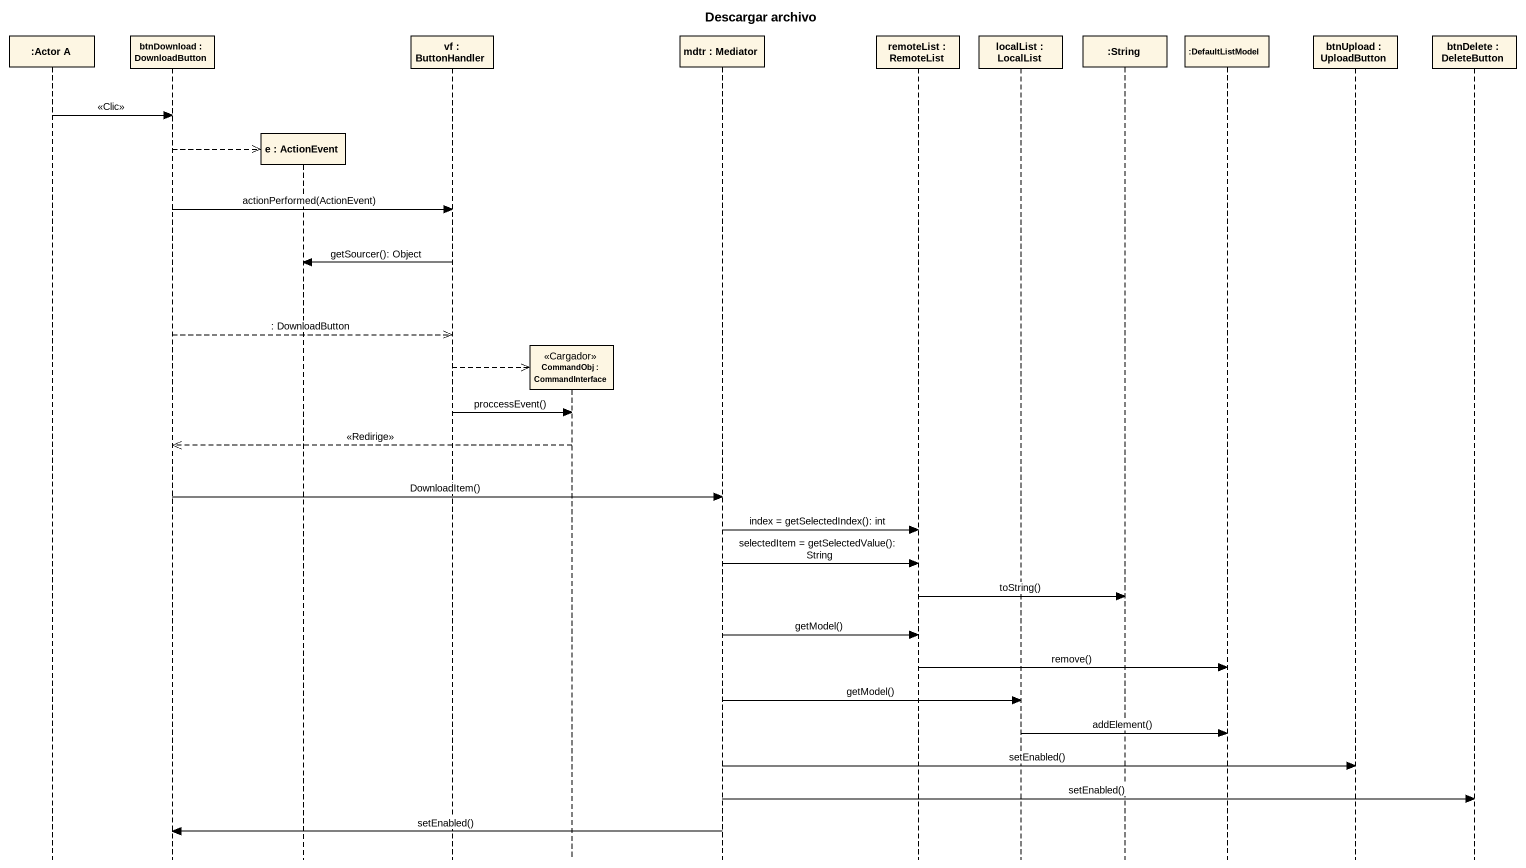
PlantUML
@startuml
title Descargar archivo
hide footbox
participant ":Actor A" as Actor_A
participant "btnDownload : DownloadButton" as btnDownload
participant "e : ActionEvent" as e
participant "vf : ButtonHandler" as vf
participant "CommandObj : CommandInterface" as CommandObj <<Cargador>>
participant "mdtr : Mediator" as mdtr
participant "remoteList : RemoteList" as remoteList
participant "localList : LocalList" as localList
participant ":String" as String
participant ":DefaultListModel" as DefaultListModel
participant "btnUpload : UploadButton" as btnUpload
participant "btnDelete : DeleteButton" as btnDelete

Actor_A -> btnDownload : <<Clic>>
btnDownload -->> e **
btnDownload -> vf : actionPerformed(ActionEvent)
vf -> e : getSourcer(): Object
btnDownload -->> vf : : DownloadButton
vf -->> CommandObj **
vf -> CommandObj : proccessEvent()
CommandObj -->> btnDownload : <<Redirige>>
btnDownload -> mdtr : DownloadItem()
mdtr -> remoteList : index = getSelectedIndex(): int
mdtr -> remoteList : selectedItem = getSelectedValue(): String
remoteList -> String : toString()
mdtr -> remoteList : getModel()
remoteList -> DefaultListModel : remove()
mdtr -> localList : getModel()
localList -> DefaultListModel : addElement()
mdtr -> btnUpload : setEnabled()
mdtr -> btnDelete : setEnabled()
mdtr -> btnDownload : setEnabled()
@enduml
